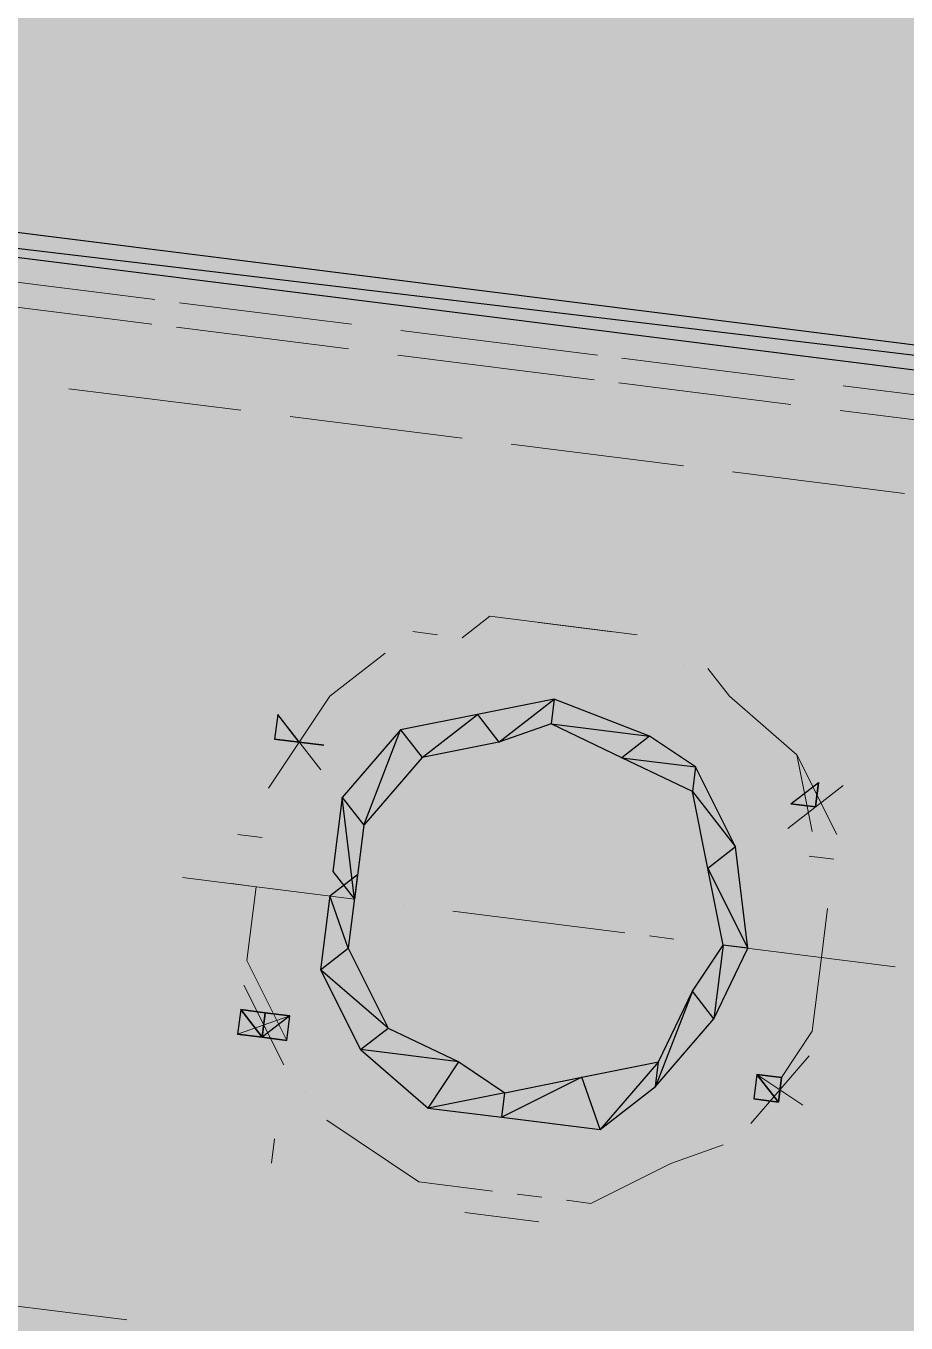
# Model space of a CAD drawing. Header units: metres. Extents: x -4 to 509425, y 7549 to 4732445.
# Drawn here: x 475992.9874 to 475993.2882, y 4719726.2417 to 4719726.6849 of the extents above; entities that cross this region are included whole.
import ezdxf

# ---------------------------------------------------------------- set-up
doc = ezdxf.new("R2010")
doc.units = ezdxf.units.M
doc.header["$LTSCALE"] = 0.01
doc.header["$MEASUREMENT"] = 0
doc.layers.get('0').update_dxf_attribs({"lineweight": 0})
doc.layers.add('_SUBESTACIÓN', color=1, linetype='Continuous')
doc.layers.add('SUBESTACION LA VID', color=253, linetype='Continuous')

# ---------------------------------------------------------------- blocks, each defined once
blk = doc.blocks.new('A$Cfff6051d')
at = {"layer": 'SUBESTACION LA VID', "transparency": 33554687}
h = blk.add_hatch(color=256, dxfattribs=at)
h.dxf.hatch_style = 2
edge = h.paths.add_edge_path()
edge.add_spline(control_points=[(475993.80524, 4719726.09338), (475993.80524, 4719726.09338), (475993.8063, 4719726.10178), (475993.8063, 4719726.10178), (475993.8063, 4719726.10178), (475992.46119, 4719726.26188), (475992.46119, 4719726.26188), (475992.46119, 4719726.26188), (475993.80524, 4719726.09338), (475993.80524, 4719726.09338)], knot_values=[0, 0, 0, 0, 1, 1, 1, 2, 2, 2, 3, 3, 3, 3], degree=3, periodic=0)
edge = h.paths.add_edge_path()
edge.add_spline(control_points=[(475993.8063, 4719726.10178), (475993.8063, 4719726.10178), (475992.46119, 4719726.26188), (475992.46119, 4719726.26188), (475992.46119, 4719726.26188), (475992.47065, 4719726.26923), (475992.47065, 4719726.26923), (475992.47065, 4719726.26923), (475993.8063, 4719726.10178), (475993.8063, 4719726.10178)], knot_values=[0, 0, 0, 0, 1, 1, 1, 2, 2, 2, 3, 3, 3, 3], degree=3, periodic=0)
edge = h.paths.add_edge_path()
edge.add_spline(control_points=[(475992.46119, 4719726.26188), (475992.46119, 4719726.26188), (475992.47065, 4719726.26923), (475992.47065, 4719726.26923), (475992.47065, 4719726.26923), (475992.51279, 4719726.6735), (475992.51279, 4719726.6735), (475992.51279, 4719726.6735), (475992.46119, 4719726.26188), (475992.46119, 4719726.26188)], knot_values=[0, 0, 0, 0, 1, 1, 1, 2, 2, 2, 3, 3, 3, 3], degree=3, periodic=0)
edge = h.paths.add_edge_path()
edge.add_spline(control_points=[(475992.47065, 4719726.26923), (475992.47065, 4719726.26923), (475992.51279, 4719726.6735), (475992.51279, 4719726.6735), (475992.51279, 4719726.6735), (475992.52014, 4719726.66405), (475992.52014, 4719726.66405), (475992.52014, 4719726.66405), (475992.47065, 4719726.26923), (475992.47065, 4719726.26923)], knot_values=[0, 0, 0, 0, 1, 1, 1, 2, 2, 2, 3, 3, 3, 3], degree=3, periodic=0)
edge = h.paths.add_edge_path()
edge.add_spline(control_points=[(475992.51279, 4719726.6735), (475992.51279, 4719726.6735), (475992.52014, 4719726.66405), (475992.52014, 4719726.66405), (475992.52014, 4719726.66405), (475993.86525, 4719726.50394), (475993.86525, 4719726.50394), (475993.86525, 4719726.50394), (475992.51279, 4719726.6735), (475992.51279, 4719726.6735)], knot_values=[0, 0, 0, 0, 1, 1, 1, 2, 2, 2, 3, 3, 3, 3], degree=3, periodic=0)
edge = h.paths.add_edge_path()
edge.add_spline(control_points=[(475992.52014, 4719726.66405), (475992.52014, 4719726.66405), (475993.86525, 4719726.50394), (475993.86525, 4719726.50394), (475993.86525, 4719726.50394), (475993.85579, 4719726.4966), (475993.85579, 4719726.4966), (475993.85579, 4719726.4966), (475992.52014, 4719726.66405), (475992.52014, 4719726.66405)], knot_values=[0, 0, 0, 0, 1, 1, 1, 2, 2, 2, 3, 3, 3, 3], degree=3, periodic=0)
edge = h.paths.add_edge_path()
edge.add_spline(control_points=[(475993.86525, 4719726.50394), (475993.86525, 4719726.50394), (475993.85579, 4719726.4966), (475993.85579, 4719726.4966), (475993.85579, 4719726.4966), (475993.81364, 4719726.09233), (475993.81364, 4719726.09233), (475993.81364, 4719726.09233), (475993.86525, 4719726.50394), (475993.86525, 4719726.50394)], knot_values=[0, 0, 0, 0, 1, 1, 1, 2, 2, 2, 3, 3, 3, 3], degree=3, periodic=0)
edge = h.paths.add_edge_path()
edge.add_spline(control_points=[(475993.85579, 4719726.4966), (475993.85579, 4719726.4966), (475993.81364, 4719726.09233), (475993.81364, 4719726.09233), (475993.81364, 4719726.09233), (475993.80524, 4719726.09338), (475993.80524, 4719726.09338), (475993.80524, 4719726.09338), (475993.85579, 4719726.4966), (475993.85579, 4719726.4966)], knot_values=[0, 0, 0, 0, 1, 1, 1, 2, 2, 2, 3, 3, 3, 3], degree=3, periodic=0)
at = {"layer": 'SUBESTACION LA VID', "lineweight": 0}
for p, q in [((475992.96431, 4719726.59983), (475993.03151, 4719726.5914)), ((475992.96325, 4719726.59143), (475993.03045, 4719726.583)), ((475993.03991, 4719726.59035), (475993.09871, 4719726.58298)), ((475993.03885, 4719726.58195), (475993.09766, 4719726.57458)), ((475993.11551, 4719726.58087), (475993.18272, 4719726.57245)), ((475993.11446, 4719726.57247), (475993.18166, 4719726.56405)), ((475993.19112, 4719726.57139), (475993.24992, 4719726.56402)), ((475993.0021, 4719726.56096), (475993.0609, 4719726.55359)), ((475993.0021, 4719726.56096), (475993.0609, 4719726.55359)), ((475993.19006, 4719726.56299), (475993.24886, 4719726.55562)), ((475993.26672, 4719726.56192), (475993.32552, 4719726.55454)), ((475993.0777, 4719726.55148), (475993.1365, 4719726.54411)), ((475993.0777, 4719726.55148), (475993.1365, 4719726.54411)), ((475993.26567, 4719726.55352), (475993.32447, 4719726.54614)), ((475993.1533, 4719726.542), (475993.2121, 4719726.53463)), ((475993.1533, 4719726.542), (475993.2121, 4719726.53463)), ((475993.2289, 4719726.53253), (475993.28771, 4719726.52515)), ((475993.2289, 4719726.53253), (475993.28771, 4719726.52515)), ((475993.16273, 4719726.4811), (475993.18793, 4719726.47794)), ((475993.12807, 4719726.47691), (475993.11967, 4719726.47796)), ((475993.21208, 4719726.46638), (475993.21208, 4719726.46638)), ((475993.07346, 4719726.44963), (475993.08816, 4719726.43072)), ((475993.25092, 4719726.43591), (475993.26456, 4719726.4086)), ((475993.26667, 4719726.4254), (475993.24776, 4719726.41071)), ((475993.0682, 4719726.40762), (475993.0598, 4719726.40868)), ((475993.26351, 4719726.4002), (475993.25511, 4719726.40126)), ((475993.04089, 4719726.39398), (475993.09969, 4719726.38661)), ((475993.06609, 4719726.39082), (475993.05769, 4719726.39188)), ((475993.11649, 4719726.3845), (475993.11649, 4719726.3845)), ((475993.13329, 4719726.3824), (475993.19209, 4719726.37503)), ((475993.20889, 4719726.37292), (475993.20049, 4719726.37397)), ((475993.22569, 4719726.37081), (475993.2845, 4719726.36344)), ((475993.07552, 4719726.32991), (475993.06188, 4719726.35722)), ((475993.05977, 4719726.34042), (475993.07762, 4719726.34671)), ((475993.25509, 4719726.333), (475993.23513, 4719726.3099)), ((475993.25298, 4719726.3162), (475993.23723, 4719726.3267)), ((475993.08286, 4719726.32046), (475993.08286, 4719726.32046)), ((475993.23618, 4719726.3183), (475993.23618, 4719726.3183)), ((475993.16371, 4719726.28473), (475993.15531, 4719726.28578)), ((475993.16266, 4719726.27633), (475993.13746, 4719726.27949)), ((475993.02193, 4719726.24278), (475992.96313, 4719726.25015)), ((475993.02193, 4719726.24278), (475992.96313, 4719726.25015))]:
    blk.add_line(p, q, dxfattribs=at)
at = {"layer": 'SUBESTACION LA VID', "lineweight": 15}
blk.add_line((475993.07236, 4719726.30471), (475993.07131, 4719726.29631), dxfattribs=at)
at = {"layer": 'SUBESTACION LA VID', "lineweight": 0}
for points in [[(475993.19633, 4719726.47688), (475993.17113, 4719726.48004), (475993.14593, 4719726.4832), (475993.13648, 4719726.47586)], [(475993.11022, 4719726.47062), (475993.09131, 4719726.45592), (475993.0703, 4719726.42443)], [(475993.25616, 4719726.40966), (475993.25092, 4719726.43591), (475993.22783, 4719726.45587), (475993.22048, 4719726.46532)], [(475993.08081, 4719726.44017), (475993.08081, 4719726.44017)], [(475993.25827, 4719726.42646), (475993.25827, 4719726.42646)], [(475993.06609, 4719726.39082), (475993.06293, 4719726.36562), (475993.07657, 4719726.33831)], [(475993.24563, 4719726.32565), (475993.25614, 4719726.3414), (475993.2593, 4719726.3666), (475993.2614, 4719726.3834)], [(475993.24563, 4719726.32565), (475993.24563, 4719726.32565)], [(475993.09021, 4719726.31101), (475993.12171, 4719726.28999), (475993.14691, 4719726.28683)], [(475993.17211, 4719726.28368), (475993.18051, 4719726.28262), (475993.20782, 4719726.29626), (475993.22567, 4719726.30256)]]:
    blk.add_lwpolyline(points, dxfattribs=at)
at = {"layer": 'SUBESTACION LA VID'}
for points in [[(475993.08081, 4719726.44017), (475993.08081, 4719726.44017)], [(475993.25827, 4719726.42646), (475993.25827, 4719726.42646)], [(475993.24563, 4719726.32565), (475993.24563, 4719726.32565)]]:
    blk.add_lwpolyline(points, dxfattribs=at)
for points, knots in [([(475992.51279, 4719726.6735), (475992.51279, 4719726.6735), (475992.52014, 4719726.66405), (475992.52014, 4719726.66405), (475992.52014, 4719726.66405), (475993.86525, 4719726.50394), (475993.86525, 4719726.50394), (475993.86525, 4719726.50394), (475992.51279, 4719726.6735), (475992.51279, 4719726.6735)], [0, 0, 0, 0, 1, 1, 1, 2, 2, 2, 3, 3, 3, 3]), ([(475992.52014, 4719726.66405), (475992.52014, 4719726.66405), (475993.86525, 4719726.50394), (475993.86525, 4719726.50394), (475993.86525, 4719726.50394), (475993.85579, 4719726.4966), (475993.85579, 4719726.4966), (475993.85579, 4719726.4966), (475992.52014, 4719726.66405), (475992.52014, 4719726.66405)], [0, 0, 0, 0, 1, 1, 1, 2, 2, 2, 3, 3, 3, 3]), ([(475993.16797, 4719726.45484), (475993.16797, 4719726.45484), (475993.14907, 4719726.44015), (475993.14907, 4719726.44015), (475993.14907, 4719726.44015), (475993.14172, 4719726.4496), (475993.14172, 4719726.4496), (475993.14172, 4719726.4496), (475993.16797, 4719726.45484), (475993.16797, 4719726.45484)], [0, 0, 0, 0, 1, 1, 1, 2, 2, 2, 3, 3, 3, 3]), ([(475993.16692, 4719726.44644), (475993.16692, 4719726.44644), (475993.16797, 4719726.45484), (475993.16797, 4719726.45484), (475993.16797, 4719726.45484), (475993.14907, 4719726.44015), (475993.14907, 4719726.44015), (475993.14907, 4719726.44015), (475993.16692, 4719726.44644), (475993.16692, 4719726.44644)], [0, 0, 0, 0, 1, 1, 1, 2, 2, 2, 3, 3, 3, 3]), ([(475993.20052, 4719726.44223), (475993.20052, 4719726.44223), (475993.16692, 4719726.44644), (475993.16692, 4719726.44644), (475993.16692, 4719726.44644), (475993.16797, 4719726.45484), (475993.16797, 4719726.45484), (475993.16797, 4719726.45484), (475993.20052, 4719726.44223), (475993.20052, 4719726.44223)], [0, 0, 0, 0, 1, 1, 1, 2, 2, 2, 3, 3, 3, 3]), ([(475993.07346, 4719726.44963), (475993.07346, 4719726.44963), (475993.08081, 4719726.44017), (475993.08081, 4719726.44017), (475993.08081, 4719726.44017), (475993.07241, 4719726.44123), (475993.07241, 4719726.44123), (475993.07241, 4719726.44123), (475993.07346, 4719726.44963), (475993.07346, 4719726.44963)], [0, 0, 0, 0, 1, 1, 1, 2, 2, 2, 3, 3, 3, 3]), ([(475993.14172, 4719726.4496), (475993.14172, 4719726.4496), (475993.12281, 4719726.43491), (475993.12281, 4719726.43491), (475993.12281, 4719726.43491), (475993.11546, 4719726.44436), (475993.11546, 4719726.44436), (475993.11546, 4719726.44436), (475993.14172, 4719726.4496), (475993.14172, 4719726.4496)], [0, 0, 0, 0, 1, 1, 1, 2, 2, 2, 3, 3, 3, 3]), ([(475993.14907, 4719726.44015), (475993.14907, 4719726.44015), (475993.14172, 4719726.4496), (475993.14172, 4719726.4496), (475993.14172, 4719726.4496), (475993.12281, 4719726.43491), (475993.12281, 4719726.43491), (475993.12281, 4719726.43491), (475993.14907, 4719726.44015), (475993.14907, 4719726.44015)], [0, 0, 0, 0, 1, 1, 1, 2, 2, 2, 3, 3, 3, 3]), ([(475993.11546, 4719726.44436), (475993.11546, 4719726.44436), (475993.10285, 4719726.41181), (475993.10285, 4719726.41181), (475993.10285, 4719726.41181), (475993.0955, 4719726.42127), (475993.0955, 4719726.42127), (475993.0955, 4719726.42127), (475993.11546, 4719726.44436), (475993.11546, 4719726.44436)], [0, 0, 0, 0, 1, 1, 1, 2, 2, 2, 3, 3, 3, 3]), ([(475993.12281, 4719726.43491), (475993.12281, 4719726.43491), (475993.11546, 4719726.44436), (475993.11546, 4719726.44436), (475993.11546, 4719726.44436), (475993.10285, 4719726.41181), (475993.10285, 4719726.41181), (475993.10285, 4719726.41181), (475993.12281, 4719726.43491), (475993.12281, 4719726.43491)], [0, 0, 0, 0, 1, 1, 1, 2, 2, 2, 3, 3, 3, 3]), ([(475993.19107, 4719726.43488), (475993.19107, 4719726.43488), (475993.20052, 4719726.44223), (475993.20052, 4719726.44223), (475993.20052, 4719726.44223), (475993.16692, 4719726.44644), (475993.16692, 4719726.44644), (475993.16692, 4719726.44644), (475993.19107, 4719726.43488), (475993.19107, 4719726.43488)], [0, 0, 0, 0, 1, 1, 1, 2, 2, 2, 3, 3, 3, 3]), ([(475993.08081, 4719726.44017), (475993.08081, 4719726.44017), (475993.07241, 4719726.44123), (475993.07241, 4719726.44123), (475993.07241, 4719726.44123), (475993.08081, 4719726.44017), (475993.08081, 4719726.44017)], [0, 0, 0, 0, 1, 1, 1, 2, 2, 2, 2]), ([(475993.07241, 4719726.44123), (475993.07241, 4719726.44123), (475993.08081, 4719726.44017), (475993.08081, 4719726.44017), (475993.08081, 4719726.44017), (475993.07241, 4719726.44123), (475993.07241, 4719726.44123)], [0, 0, 0, 0, 1, 1, 1, 2, 2, 2, 2]), ([(475993.08081, 4719726.44017), (475993.08081, 4719726.44017), (475993.07241, 4719726.44123), (475993.07241, 4719726.44123), (475993.07241, 4719726.44123), (475993.08081, 4719726.44017), (475993.08081, 4719726.44017)], [0, 0, 0, 0, 1, 1, 1, 2, 2, 2, 2]), ([(475993.08081, 4719726.44017), (475993.08081, 4719726.44017), (475993.08921, 4719726.43912), (475993.08921, 4719726.43912), (475993.08921, 4719726.43912), (475993.08081, 4719726.44017), (475993.08081, 4719726.44017)], [0, 0, 0, 0, 1, 1, 1, 2, 2, 2, 2]), ([(475993.08921, 4719726.43912), (475993.08921, 4719726.43912), (475993.08921, 4719726.43912), (475993.08921, 4719726.43912), (475993.08921, 4719726.43912), (475993.08081, 4719726.44017), (475993.08081, 4719726.44017), (475993.08081, 4719726.44017), (475993.08921, 4719726.43912), (475993.08921, 4719726.43912)], [0, 0, 0, 0, 1, 1, 1, 2, 2, 2, 3, 3, 3, 3]), ([(475993.21627, 4719726.43172), (475993.21627, 4719726.43172), (475993.19107, 4719726.43488), (475993.19107, 4719726.43488), (475993.19107, 4719726.43488), (475993.20052, 4719726.44223), (475993.20052, 4719726.44223), (475993.20052, 4719726.44223), (475993.21627, 4719726.43172), (475993.21627, 4719726.43172)], [0, 0, 0, 0, 1, 1, 1, 2, 2, 2, 3, 3, 3, 3]), ([(475993.21521, 4719726.42332), (475993.21521, 4719726.42332), (475993.21627, 4719726.43172), (475993.21627, 4719726.43172), (475993.21627, 4719726.43172), (475993.19107, 4719726.43488), (475993.19107, 4719726.43488), (475993.19107, 4719726.43488), (475993.21521, 4719726.42332), (475993.21521, 4719726.42332)], [0, 0, 0, 0, 1, 1, 1, 2, 2, 2, 3, 3, 3, 3]), ([(475993.22991, 4719726.40442), (475993.22991, 4719726.40442), (475993.21521, 4719726.42332), (475993.21521, 4719726.42332), (475993.21521, 4719726.42332), (475993.21627, 4719726.43172), (475993.21627, 4719726.43172), (475993.21627, 4719726.43172), (475993.22991, 4719726.40442), (475993.22991, 4719726.40442)], [0, 0, 0, 0, 1, 1, 1, 2, 2, 2, 3, 3, 3, 3]), ([(475993.25722, 4719726.41806), (475993.25722, 4719726.41806), (475993.25827, 4719726.42646), (475993.25827, 4719726.42646), (475993.25827, 4719726.42646), (475993.24882, 4719726.41911), (475993.24882, 4719726.41911), (475993.24882, 4719726.41911), (475993.25722, 4719726.41806), (475993.25722, 4719726.41806)], [0, 0, 0, 0, 1, 1, 1, 2, 2, 2, 3, 3, 3, 3]), ([(475993.25827, 4719726.42646), (475993.25827, 4719726.42646), (475993.25722, 4719726.41806), (475993.25722, 4719726.41806), (475993.25722, 4719726.41806), (475993.25827, 4719726.42646), (475993.25827, 4719726.42646)], [0, 0, 0, 0, 1, 1, 1, 2, 2, 2, 2]), ([(475993.25722, 4719726.41806), (475993.25722, 4719726.41806), (475993.25722, 4719726.41806), (475993.25722, 4719726.41806), (475993.25722, 4719726.41806), (475993.25827, 4719726.42646), (475993.25827, 4719726.42646), (475993.25827, 4719726.42646), (475993.25722, 4719726.41806), (475993.25722, 4719726.41806)], [0, 0, 0, 0, 1, 1, 1, 2, 2, 2, 3, 3, 3, 3]), ([(475993.25827, 4719726.42646), (475993.25827, 4719726.42646), (475993.25722, 4719726.41806), (475993.25722, 4719726.41806), (475993.25722, 4719726.41806), (475993.25827, 4719726.42646), (475993.25827, 4719726.42646)], [0, 0, 0, 0, 1, 1, 1, 2, 2, 2, 2]), ([(475993.0955, 4719726.42127), (475993.0955, 4719726.42127), (475993.09969, 4719726.38661), (475993.09969, 4719726.38661), (475993.09969, 4719726.38661), (475993.09234, 4719726.39606), (475993.09234, 4719726.39606), (475993.09234, 4719726.39606), (475993.0955, 4719726.42127), (475993.0955, 4719726.42127)], [0, 0, 0, 0, 1, 1, 1, 2, 2, 2, 3, 3, 3, 3]), ([(475993.10285, 4719726.41181), (475993.10285, 4719726.41181), (475993.0955, 4719726.42127), (475993.0955, 4719726.42127), (475993.0955, 4719726.42127), (475993.09969, 4719726.38661), (475993.09969, 4719726.38661), (475993.09969, 4719726.38661), (475993.10285, 4719726.41181), (475993.10285, 4719726.41181)], [0, 0, 0, 0, 1, 1, 1, 2, 2, 2, 3, 3, 3, 3]), ([(475993.22045, 4719726.39707), (475993.22045, 4719726.39707), (475993.22991, 4719726.40442), (475993.22991, 4719726.40442), (475993.22991, 4719726.40442), (475993.21521, 4719726.42332), (475993.21521, 4719726.42332), (475993.21521, 4719726.42332), (475993.22045, 4719726.39707), (475993.22045, 4719726.39707)], [0, 0, 0, 0, 1, 1, 1, 2, 2, 2, 3, 3, 3, 3]), ([(475993.24882, 4719726.41911), (475993.24882, 4719726.41911), (475993.25722, 4719726.41806), (475993.25722, 4719726.41806), (475993.25722, 4719726.41806), (475993.24882, 4719726.41911), (475993.24882, 4719726.41911)], [0, 0, 0, 0, 1, 1, 1, 2, 2, 2, 2]), ([(475993.25722, 4719726.41806), (475993.25722, 4719726.41806), (475993.25722, 4719726.41806), (475993.25722, 4719726.41806), (475993.25722, 4719726.41806), (475993.24882, 4719726.41911), (475993.24882, 4719726.41911), (475993.24882, 4719726.41911), (475993.25722, 4719726.41806), (475993.25722, 4719726.41806)], [0, 0, 0, 0, 1, 1, 1, 2, 2, 2, 3, 3, 3, 3]), ([(475993.25722, 4719726.41806), (475993.25722, 4719726.41806), (475993.24882, 4719726.41911), (475993.24882, 4719726.41911), (475993.24882, 4719726.41911), (475993.25722, 4719726.41806), (475993.25722, 4719726.41806)], [0, 0, 0, 0, 1, 1, 1, 2, 2, 2, 2]), ([(475993.2341, 4719726.36976), (475993.2341, 4719726.36976), (475993.22045, 4719726.39707), (475993.22045, 4719726.39707), (475993.22045, 4719726.39707), (475993.22991, 4719726.40442), (475993.22991, 4719726.40442), (475993.22991, 4719726.40442), (475993.2341, 4719726.36976), (475993.2341, 4719726.36976)], [0, 0, 0, 0, 1, 1, 1, 2, 2, 2, 3, 3, 3, 3]), ([(475993.10074, 4719726.39501), (475993.10074, 4719726.39501), (475993.09129, 4719726.38766), (475993.09129, 4719726.38766), (475993.09129, 4719726.38766), (475993.09758, 4719726.36981), (475993.09758, 4719726.36981), (475993.09758, 4719726.36981), (475993.10074, 4719726.39501), (475993.10074, 4719726.39501)], [0, 0, 0, 0, 1, 1, 1, 2, 2, 2, 3, 3, 3, 3]), ([(475993.22569, 4719726.37081), (475993.22569, 4719726.37081), (475993.2341, 4719726.36976), (475993.2341, 4719726.36976), (475993.2341, 4719726.36976), (475993.22045, 4719726.39707), (475993.22045, 4719726.39707), (475993.22045, 4719726.39707), (475993.22569, 4719726.37081), (475993.22569, 4719726.37081)], [0, 0, 0, 0, 1, 1, 1, 2, 2, 2, 3, 3, 3, 3]), ([(475993.09129, 4719726.38766), (475993.09129, 4719726.38766), (475993.09758, 4719726.36981), (475993.09758, 4719726.36981), (475993.09758, 4719726.36981), (475993.08813, 4719726.36246), (475993.08813, 4719726.36246), (475993.08813, 4719726.36246), (475993.09129, 4719726.38766), (475993.09129, 4719726.38766)], [0, 0, 0, 0, 1, 1, 1, 2, 2, 2, 3, 3, 3, 3]), ([(475993.09758, 4719726.36981), (475993.09758, 4719726.36981), (475993.08813, 4719726.36246), (475993.08813, 4719726.36246), (475993.08813, 4719726.36246), (475993.11122, 4719726.3425), (475993.11122, 4719726.3425), (475993.11122, 4719726.3425), (475993.09758, 4719726.36981), (475993.09758, 4719726.36981)], [0, 0, 0, 0, 1, 1, 1, 2, 2, 2, 3, 3, 3, 3]), ([(475993.21519, 4719726.35507), (475993.21519, 4719726.35507), (475993.22253, 4719726.34561), (475993.22253, 4719726.34561), (475993.22253, 4719726.34561), (475993.22569, 4719726.37081), (475993.22569, 4719726.37081), (475993.22569, 4719726.37081), (475993.21519, 4719726.35507), (475993.21519, 4719726.35507)], [0, 0, 0, 0, 1, 1, 1, 2, 2, 2, 3, 3, 3, 3]), ([(475993.22253, 4719726.34561), (475993.22253, 4719726.34561), (475993.22569, 4719726.37081), (475993.22569, 4719726.37081), (475993.22569, 4719726.37081), (475993.2341, 4719726.36976), (475993.2341, 4719726.36976), (475993.2341, 4719726.36976), (475993.22253, 4719726.34561), (475993.22253, 4719726.34561)], [0, 0, 0, 0, 1, 1, 1, 2, 2, 2, 3, 3, 3, 3]), ([(475993.08813, 4719726.36246), (475993.08813, 4719726.36246), (475993.11122, 4719726.3425), (475993.11122, 4719726.3425), (475993.11122, 4719726.3425), (475993.10177, 4719726.33516), (475993.10177, 4719726.33516), (475993.10177, 4719726.33516), (475993.08813, 4719726.36246), (475993.08813, 4719726.36246)], [0, 0, 0, 0, 1, 1, 1, 2, 2, 2, 3, 3, 3, 3]), ([(475993.20363, 4719726.33092), (475993.20363, 4719726.33092), (475993.20258, 4719726.32252), (475993.20258, 4719726.32252), (475993.20258, 4719726.32252), (475993.21519, 4719726.35507), (475993.21519, 4719726.35507), (475993.21519, 4719726.35507), (475993.20363, 4719726.33092), (475993.20363, 4719726.33092)], [0, 0, 0, 0, 1, 1, 1, 2, 2, 2, 3, 3, 3, 3]), ([(475993.20258, 4719726.32252), (475993.20258, 4719726.32252), (475993.21519, 4719726.35507), (475993.21519, 4719726.35507), (475993.21519, 4719726.35507), (475993.22253, 4719726.34561), (475993.22253, 4719726.34561), (475993.22253, 4719726.34561), (475993.20258, 4719726.32252), (475993.20258, 4719726.32252)], [0, 0, 0, 0, 1, 1, 1, 2, 2, 2, 3, 3, 3, 3]), ([(475993.06082, 4719726.34882), (475993.06082, 4719726.34882), (475993.06817, 4719726.33937), (475993.06817, 4719726.33937), (475993.06817, 4719726.33937), (475993.05977, 4719726.34042), (475993.05977, 4719726.34042), (475993.05977, 4719726.34042), (475993.06082, 4719726.34882), (475993.06082, 4719726.34882)], [0, 0, 0, 0, 1, 1, 1, 2, 2, 2, 3, 3, 3, 3]), ([(475993.06082, 4719726.34882), (475993.06082, 4719726.34882), (475993.06082, 4719726.34882), (475993.06082, 4719726.34882), (475993.06082, 4719726.34882), (475993.06922, 4719726.34777), (475993.06922, 4719726.34777), (475993.06922, 4719726.34777), (475993.06082, 4719726.34882), (475993.06082, 4719726.34882)], [0, 0, 0, 0, 1, 1, 1, 2, 2, 2, 3, 3, 3, 3]), ([(475993.06082, 4719726.34882), (475993.06082, 4719726.34882), (475993.06922, 4719726.34777), (475993.06922, 4719726.34777), (475993.06922, 4719726.34777), (475993.06817, 4719726.33937), (475993.06817, 4719726.33937), (475993.06817, 4719726.33937), (475993.06082, 4719726.34882), (475993.06082, 4719726.34882)], [0, 0, 0, 0, 1, 1, 1, 2, 2, 2, 3, 3, 3, 3]), ([(475993.07762, 4719726.34671), (475993.07762, 4719726.34671), (475993.06922, 4719726.34777), (475993.06922, 4719726.34777), (475993.06922, 4719726.34777), (475993.06817, 4719726.33937), (475993.06817, 4719726.33937), (475993.06817, 4719726.33937), (475993.07762, 4719726.34671), (475993.07762, 4719726.34671)], [0, 0, 0, 0, 1, 1, 1, 2, 2, 2, 3, 3, 3, 3]), ([(475993.06922, 4719726.34777), (475993.06922, 4719726.34777), (475993.06817, 4719726.33937), (475993.06817, 4719726.33937), (475993.06817, 4719726.33937), (475993.06922, 4719726.34777), (475993.06922, 4719726.34777)], [0, 0, 0, 0, 1, 1, 1, 2, 2, 2, 2]), ([(475993.07657, 4719726.33831), (475993.07657, 4719726.33831), (475993.06817, 4719726.33937), (475993.06817, 4719726.33937), (475993.06817, 4719726.33937), (475993.07762, 4719726.34671), (475993.07762, 4719726.34671), (475993.07762, 4719726.34671), (475993.07657, 4719726.33831), (475993.07657, 4719726.33831)], [0, 0, 0, 0, 1, 1, 1, 2, 2, 2, 3, 3, 3, 3]), ([(475993.07762, 4719726.34671), (475993.07762, 4719726.34671), (475993.07762, 4719726.34671), (475993.07762, 4719726.34671), (475993.07762, 4719726.34671), (475993.06922, 4719726.34777), (475993.06922, 4719726.34777), (475993.06922, 4719726.34777), (475993.07762, 4719726.34671), (475993.07762, 4719726.34671)], [0, 0, 0, 0, 1, 1, 1, 2, 2, 2, 3, 3, 3, 3]), ([(475993.11122, 4719726.3425), (475993.11122, 4719726.3425), (475993.10177, 4719726.33516), (475993.10177, 4719726.33516), (475993.10177, 4719726.33516), (475993.13538, 4719726.33094), (475993.13538, 4719726.33094), (475993.13538, 4719726.33094), (475993.11122, 4719726.3425), (475993.11122, 4719726.3425)], [0, 0, 0, 0, 1, 1, 1, 2, 2, 2, 3, 3, 3, 3]), ([(475993.05977, 4719726.34042), (475993.05977, 4719726.34042), (475993.05977, 4719726.34042), (475993.05977, 4719726.34042), (475993.05977, 4719726.34042), (475993.06817, 4719726.33937), (475993.06817, 4719726.33937), (475993.06817, 4719726.33937), (475993.05977, 4719726.34042), (475993.05977, 4719726.34042)], [0, 0, 0, 0, 1, 1, 1, 2, 2, 2, 3, 3, 3, 3]), ([(475993.05977, 4719726.34042), (475993.05977, 4719726.34042), (475993.06817, 4719726.33937), (475993.06817, 4719726.33937), (475993.06817, 4719726.33937), (475993.05977, 4719726.34042), (475993.05977, 4719726.34042)], [0, 0, 0, 0, 1, 1, 1, 2, 2, 2, 2]), ([(475993.06817, 4719726.33937), (475993.06817, 4719726.33937), (475993.05977, 4719726.34042), (475993.05977, 4719726.34042), (475993.05977, 4719726.34042), (475993.06817, 4719726.33937), (475993.06817, 4719726.33937)], [0, 0, 0, 0, 1, 1, 1, 2, 2, 2, 2]), ([(475993.07657, 4719726.33831), (475993.07657, 4719726.33831), (475993.07657, 4719726.33831), (475993.07657, 4719726.33831), (475993.07657, 4719726.33831), (475993.06817, 4719726.33937), (475993.06817, 4719726.33937), (475993.06817, 4719726.33937), (475993.07657, 4719726.33831), (475993.07657, 4719726.33831)], [0, 0, 0, 0, 1, 1, 1, 2, 2, 2, 3, 3, 3, 3]), ([(475993.10177, 4719726.33516), (475993.10177, 4719726.33516), (475993.13538, 4719726.33094), (475993.13538, 4719726.33094), (475993.13538, 4719726.33094), (475993.12487, 4719726.3152), (475993.12487, 4719726.3152), (475993.12487, 4719726.3152), (475993.10177, 4719726.33516), (475993.10177, 4719726.33516)], [0, 0, 0, 0, 1, 1, 1, 2, 2, 2, 3, 3, 3, 3]), ([(475993.13538, 4719726.33094), (475993.13538, 4719726.33094), (475993.12487, 4719726.3152), (475993.12487, 4719726.3152), (475993.12487, 4719726.3152), (475993.15112, 4719726.32044), (475993.15112, 4719726.32044), (475993.15112, 4719726.32044), (475993.13538, 4719726.33094), (475993.13538, 4719726.33094)], [0, 0, 0, 0, 1, 1, 1, 2, 2, 2, 3, 3, 3, 3]), ([(475993.17738, 4719726.32568), (475993.17738, 4719726.32568), (475993.18367, 4719726.30782), (475993.18367, 4719726.30782), (475993.18367, 4719726.30782), (475993.20363, 4719726.33092), (475993.20363, 4719726.33092), (475993.20363, 4719726.33092), (475993.17738, 4719726.32568), (475993.17738, 4719726.32568)], [0, 0, 0, 0, 1, 1, 1, 2, 2, 2, 3, 3, 3, 3]), ([(475993.18367, 4719726.30782), (475993.18367, 4719726.30782), (475993.20363, 4719726.33092), (475993.20363, 4719726.33092), (475993.20363, 4719726.33092), (475993.20258, 4719726.32252), (475993.20258, 4719726.32252), (475993.20258, 4719726.32252), (475993.18367, 4719726.30782), (475993.18367, 4719726.30782)], [0, 0, 0, 0, 1, 1, 1, 2, 2, 2, 3, 3, 3, 3]), ([(475993.15112, 4719726.32044), (475993.15112, 4719726.32044), (475993.15007, 4719726.31204), (475993.15007, 4719726.31204), (475993.15007, 4719726.31204), (475993.17738, 4719726.32568), (475993.17738, 4719726.32568), (475993.17738, 4719726.32568), (475993.15112, 4719726.32044), (475993.15112, 4719726.32044)], [0, 0, 0, 0, 1, 1, 1, 2, 2, 2, 3, 3, 3, 3]), ([(475993.15007, 4719726.31204), (475993.15007, 4719726.31204), (475993.17738, 4719726.32568), (475993.17738, 4719726.32568), (475993.17738, 4719726.32568), (475993.18367, 4719726.30782), (475993.18367, 4719726.30782), (475993.18367, 4719726.30782), (475993.15007, 4719726.31204), (475993.15007, 4719726.31204)], [0, 0, 0, 0, 1, 1, 1, 2, 2, 2, 3, 3, 3, 3]), ([(475993.23723, 4719726.3267), (475993.23723, 4719726.3267), (475993.24458, 4719726.31725), (475993.24458, 4719726.31725), (475993.24458, 4719726.31725), (475993.23618, 4719726.3183), (475993.23618, 4719726.3183), (475993.23618, 4719726.3183), (475993.23723, 4719726.3267), (475993.23723, 4719726.3267)], [0, 0, 0, 0, 1, 1, 1, 2, 2, 2, 3, 3, 3, 3]), ([(475993.23723, 4719726.3267), (475993.23723, 4719726.3267), (475993.23723, 4719726.3267), (475993.23723, 4719726.3267), (475993.23723, 4719726.3267), (475993.24563, 4719726.32565), (475993.24563, 4719726.32565), (475993.24563, 4719726.32565), (475993.23723, 4719726.3267), (475993.23723, 4719726.3267)], [0, 0, 0, 0, 1, 1, 1, 2, 2, 2, 3, 3, 3, 3]), ([(475993.23723, 4719726.3267), (475993.23723, 4719726.3267), (475993.24563, 4719726.32565), (475993.24563, 4719726.32565), (475993.24563, 4719726.32565), (475993.24458, 4719726.31725), (475993.24458, 4719726.31725), (475993.24458, 4719726.31725), (475993.23723, 4719726.3267), (475993.23723, 4719726.3267)], [0, 0, 0, 0, 1, 1, 1, 2, 2, 2, 3, 3, 3, 3]), ([(475993.24563, 4719726.32565), (475993.24563, 4719726.32565), (475993.24458, 4719726.31725), (475993.24458, 4719726.31725), (475993.24458, 4719726.31725), (475993.24563, 4719726.32565), (475993.24563, 4719726.32565)], [0, 0, 0, 0, 1, 1, 1, 2, 2, 2, 2]), ([(475993.24563, 4719726.32565), (475993.24563, 4719726.32565), (475993.24458, 4719726.31725), (475993.24458, 4719726.31725), (475993.24458, 4719726.31725), (475993.24563, 4719726.32565), (475993.24563, 4719726.32565)], [0, 0, 0, 0, 1, 1, 1, 2, 2, 2, 2]), ([(475993.24458, 4719726.31725), (475993.24458, 4719726.31725), (475993.24458, 4719726.31725), (475993.24458, 4719726.31725), (475993.24458, 4719726.31725), (475993.24563, 4719726.32565), (475993.24563, 4719726.32565), (475993.24563, 4719726.32565), (475993.24458, 4719726.31725), (475993.24458, 4719726.31725)], [0, 0, 0, 0, 1, 1, 1, 2, 2, 2, 3, 3, 3, 3]), ([(475993.12487, 4719726.3152), (475993.12487, 4719726.3152), (475993.15112, 4719726.32044), (475993.15112, 4719726.32044), (475993.15112, 4719726.32044), (475993.15007, 4719726.31204), (475993.15007, 4719726.31204), (475993.15007, 4719726.31204), (475993.12487, 4719726.3152), (475993.12487, 4719726.3152)], [0, 0, 0, 0, 1, 1, 1, 2, 2, 2, 3, 3, 3, 3]), ([(475993.24458, 4719726.31725), (475993.24458, 4719726.31725), (475993.23618, 4719726.3183), (475993.23618, 4719726.3183), (475993.23618, 4719726.3183), (475993.24458, 4719726.31725), (475993.24458, 4719726.31725)], [0, 0, 0, 0, 1, 1, 1, 2, 2, 2, 2]), ([(475993.8063, 4719726.10178), (475993.8063, 4719726.10178), (475992.46119, 4719726.26188), (475992.46119, 4719726.26188), (475992.46119, 4719726.26188), (475992.47065, 4719726.26923), (475992.47065, 4719726.26923), (475992.47065, 4719726.26923), (475993.8063, 4719726.10178), (475993.8063, 4719726.10178)], [0, 0, 0, 0, 1, 1, 1, 2, 2, 2, 3, 3, 3, 3]), ([(475993.80524, 4719726.09338), (475993.80524, 4719726.09338), (475993.8063, 4719726.10178), (475993.8063, 4719726.10178), (475993.8063, 4719726.10178), (475992.46119, 4719726.26188), (475992.46119, 4719726.26188), (475992.46119, 4719726.26188), (475993.80524, 4719726.09338), (475993.80524, 4719726.09338)], [0, 0, 0, 0, 1, 1, 1, 2, 2, 2, 3, 3, 3, 3])]:
    blk.add_open_spline(points, degree=3, knots=knots, dxfattribs=at)
at = {"layer": 'SUBESTACION LA VID', "lineweight": 0}
for points, knots in [([(475992.51279, 4719726.6735), (475992.51279, 4719726.6735), (475992.52014, 4719726.66405), (475992.52014, 4719726.66405), (475992.52014, 4719726.66405), (475993.86525, 4719726.50394), (475993.86525, 4719726.50394), (475993.86525, 4719726.50394), (475992.51279, 4719726.6735), (475992.51279, 4719726.6735)], [0, 0, 0, 0, 1, 1, 1, 2, 2, 2, 3, 3, 3, 3]), ([(475992.52014, 4719726.66405), (475992.52014, 4719726.66405), (475993.86525, 4719726.50394), (475993.86525, 4719726.50394), (475993.86525, 4719726.50394), (475993.85579, 4719726.4966), (475993.85579, 4719726.4966), (475993.85579, 4719726.4966), (475992.52014, 4719726.66405), (475992.52014, 4719726.66405)], [0, 0, 0, 0, 1, 1, 1, 2, 2, 2, 3, 3, 3, 3]), ([(475993.16797, 4719726.45484), (475993.16797, 4719726.45484), (475993.14907, 4719726.44015), (475993.14907, 4719726.44015), (475993.14907, 4719726.44015), (475993.14172, 4719726.4496), (475993.14172, 4719726.4496), (475993.14172, 4719726.4496), (475993.16797, 4719726.45484), (475993.16797, 4719726.45484)], [0, 0, 0, 0, 1, 1, 1, 2, 2, 2, 3, 3, 3, 3]), ([(475993.16692, 4719726.44644), (475993.16692, 4719726.44644), (475993.16797, 4719726.45484), (475993.16797, 4719726.45484), (475993.16797, 4719726.45484), (475993.14907, 4719726.44015), (475993.14907, 4719726.44015), (475993.14907, 4719726.44015), (475993.16692, 4719726.44644), (475993.16692, 4719726.44644)], [0, 0, 0, 0, 1, 1, 1, 2, 2, 2, 3, 3, 3, 3]), ([(475993.20052, 4719726.44223), (475993.20052, 4719726.44223), (475993.16692, 4719726.44644), (475993.16692, 4719726.44644), (475993.16692, 4719726.44644), (475993.16797, 4719726.45484), (475993.16797, 4719726.45484), (475993.16797, 4719726.45484), (475993.20052, 4719726.44223), (475993.20052, 4719726.44223)], [0, 0, 0, 0, 1, 1, 1, 2, 2, 2, 3, 3, 3, 3]), ([(475993.07346, 4719726.44963), (475993.07346, 4719726.44963), (475993.08081, 4719726.44017), (475993.08081, 4719726.44017), (475993.08081, 4719726.44017), (475993.07241, 4719726.44123), (475993.07241, 4719726.44123), (475993.07241, 4719726.44123), (475993.07346, 4719726.44963), (475993.07346, 4719726.44963)], [0, 0, 0, 0, 1, 1, 1, 2, 2, 2, 3, 3, 3, 3]), ([(475993.14172, 4719726.4496), (475993.14172, 4719726.4496), (475993.12281, 4719726.43491), (475993.12281, 4719726.43491), (475993.12281, 4719726.43491), (475993.11546, 4719726.44436), (475993.11546, 4719726.44436), (475993.11546, 4719726.44436), (475993.14172, 4719726.4496), (475993.14172, 4719726.4496)], [0, 0, 0, 0, 1, 1, 1, 2, 2, 2, 3, 3, 3, 3]), ([(475993.14907, 4719726.44015), (475993.14907, 4719726.44015), (475993.14172, 4719726.4496), (475993.14172, 4719726.4496), (475993.14172, 4719726.4496), (475993.12281, 4719726.43491), (475993.12281, 4719726.43491), (475993.12281, 4719726.43491), (475993.14907, 4719726.44015), (475993.14907, 4719726.44015)], [0, 0, 0, 0, 1, 1, 1, 2, 2, 2, 3, 3, 3, 3]), ([(475993.11546, 4719726.44436), (475993.11546, 4719726.44436), (475993.10285, 4719726.41181), (475993.10285, 4719726.41181), (475993.10285, 4719726.41181), (475993.0955, 4719726.42127), (475993.0955, 4719726.42127), (475993.0955, 4719726.42127), (475993.11546, 4719726.44436), (475993.11546, 4719726.44436)], [0, 0, 0, 0, 1, 1, 1, 2, 2, 2, 3, 3, 3, 3]), ([(475993.12281, 4719726.43491), (475993.12281, 4719726.43491), (475993.11546, 4719726.44436), (475993.11546, 4719726.44436), (475993.11546, 4719726.44436), (475993.10285, 4719726.41181), (475993.10285, 4719726.41181), (475993.10285, 4719726.41181), (475993.12281, 4719726.43491), (475993.12281, 4719726.43491)], [0, 0, 0, 0, 1, 1, 1, 2, 2, 2, 3, 3, 3, 3]), ([(475993.19107, 4719726.43488), (475993.19107, 4719726.43488), (475993.20052, 4719726.44223), (475993.20052, 4719726.44223), (475993.20052, 4719726.44223), (475993.16692, 4719726.44644), (475993.16692, 4719726.44644), (475993.16692, 4719726.44644), (475993.19107, 4719726.43488), (475993.19107, 4719726.43488)], [0, 0, 0, 0, 1, 1, 1, 2, 2, 2, 3, 3, 3, 3]), ([(475993.08081, 4719726.44017), (475993.08081, 4719726.44017), (475993.07241, 4719726.44123), (475993.07241, 4719726.44123), (475993.07241, 4719726.44123), (475993.08081, 4719726.44017), (475993.08081, 4719726.44017)], [0, 0, 0, 0, 1, 1, 1, 2, 2, 2, 2]), ([(475993.07241, 4719726.44123), (475993.07241, 4719726.44123), (475993.08081, 4719726.44017), (475993.08081, 4719726.44017), (475993.08081, 4719726.44017), (475993.07241, 4719726.44123), (475993.07241, 4719726.44123)], [0, 0, 0, 0, 1, 1, 1, 2, 2, 2, 2]), ([(475993.08081, 4719726.44017), (475993.08081, 4719726.44017), (475993.07241, 4719726.44123), (475993.07241, 4719726.44123), (475993.07241, 4719726.44123), (475993.08081, 4719726.44017), (475993.08081, 4719726.44017)], [0, 0, 0, 0, 1, 1, 1, 2, 2, 2, 2]), ([(475993.21627, 4719726.43172), (475993.21627, 4719726.43172), (475993.19107, 4719726.43488), (475993.19107, 4719726.43488), (475993.19107, 4719726.43488), (475993.20052, 4719726.44223), (475993.20052, 4719726.44223), (475993.20052, 4719726.44223), (475993.21627, 4719726.43172), (475993.21627, 4719726.43172)], [0, 0, 0, 0, 1, 1, 1, 2, 2, 2, 3, 3, 3, 3]), ([(475993.21521, 4719726.42332), (475993.21521, 4719726.42332), (475993.21627, 4719726.43172), (475993.21627, 4719726.43172), (475993.21627, 4719726.43172), (475993.19107, 4719726.43488), (475993.19107, 4719726.43488), (475993.19107, 4719726.43488), (475993.21521, 4719726.42332), (475993.21521, 4719726.42332)], [0, 0, 0, 0, 1, 1, 1, 2, 2, 2, 3, 3, 3, 3]), ([(475993.22991, 4719726.40442), (475993.22991, 4719726.40442), (475993.21521, 4719726.42332), (475993.21521, 4719726.42332), (475993.21521, 4719726.42332), (475993.21627, 4719726.43172), (475993.21627, 4719726.43172), (475993.21627, 4719726.43172), (475993.22991, 4719726.40442), (475993.22991, 4719726.40442)], [0, 0, 0, 0, 1, 1, 1, 2, 2, 2, 3, 3, 3, 3]), ([(475993.25722, 4719726.41806), (475993.25722, 4719726.41806), (475993.25827, 4719726.42646), (475993.25827, 4719726.42646), (475993.25827, 4719726.42646), (475993.24882, 4719726.41911), (475993.24882, 4719726.41911), (475993.24882, 4719726.41911), (475993.25722, 4719726.41806), (475993.25722, 4719726.41806)], [0, 0, 0, 0, 1, 1, 1, 2, 2, 2, 3, 3, 3, 3]), ([(475993.25827, 4719726.42646), (475993.25827, 4719726.42646), (475993.25722, 4719726.41806), (475993.25722, 4719726.41806), (475993.25722, 4719726.41806), (475993.25827, 4719726.42646), (475993.25827, 4719726.42646)], [0, 0, 0, 0, 1, 1, 1, 2, 2, 2, 2]), ([(475993.25722, 4719726.41806), (475993.25722, 4719726.41806), (475993.25722, 4719726.41806), (475993.25722, 4719726.41806), (475993.25722, 4719726.41806), (475993.25827, 4719726.42646), (475993.25827, 4719726.42646), (475993.25827, 4719726.42646), (475993.25722, 4719726.41806), (475993.25722, 4719726.41806)], [0, 0, 0, 0, 1, 1, 1, 2, 2, 2, 3, 3, 3, 3]), ([(475993.25827, 4719726.42646), (475993.25827, 4719726.42646), (475993.25722, 4719726.41806), (475993.25722, 4719726.41806), (475993.25722, 4719726.41806), (475993.25827, 4719726.42646), (475993.25827, 4719726.42646)], [0, 0, 0, 0, 1, 1, 1, 2, 2, 2, 2]), ([(475993.0955, 4719726.42127), (475993.0955, 4719726.42127), (475993.09969, 4719726.38661), (475993.09969, 4719726.38661), (475993.09969, 4719726.38661), (475993.09234, 4719726.39606), (475993.09234, 4719726.39606), (475993.09234, 4719726.39606), (475993.0955, 4719726.42127), (475993.0955, 4719726.42127)], [0, 0, 0, 0, 1, 1, 1, 2, 2, 2, 3, 3, 3, 3]), ([(475993.10285, 4719726.41181), (475993.10285, 4719726.41181), (475993.0955, 4719726.42127), (475993.0955, 4719726.42127), (475993.0955, 4719726.42127), (475993.09969, 4719726.38661), (475993.09969, 4719726.38661), (475993.09969, 4719726.38661), (475993.10285, 4719726.41181), (475993.10285, 4719726.41181)], [0, 0, 0, 0, 1, 1, 1, 2, 2, 2, 3, 3, 3, 3]), ([(475993.22045, 4719726.39707), (475993.22045, 4719726.39707), (475993.22991, 4719726.40442), (475993.22991, 4719726.40442), (475993.22991, 4719726.40442), (475993.21521, 4719726.42332), (475993.21521, 4719726.42332), (475993.21521, 4719726.42332), (475993.22045, 4719726.39707), (475993.22045, 4719726.39707)], [0, 0, 0, 0, 1, 1, 1, 2, 2, 2, 3, 3, 3, 3]), ([(475993.24882, 4719726.41911), (475993.24882, 4719726.41911), (475993.25722, 4719726.41806), (475993.25722, 4719726.41806), (475993.25722, 4719726.41806), (475993.24882, 4719726.41911), (475993.24882, 4719726.41911)], [0, 0, 0, 0, 1, 1, 1, 2, 2, 2, 2]), ([(475993.25722, 4719726.41806), (475993.25722, 4719726.41806), (475993.25722, 4719726.41806), (475993.25722, 4719726.41806), (475993.25722, 4719726.41806), (475993.24882, 4719726.41911), (475993.24882, 4719726.41911), (475993.24882, 4719726.41911), (475993.25722, 4719726.41806), (475993.25722, 4719726.41806)], [0, 0, 0, 0, 1, 1, 1, 2, 2, 2, 3, 3, 3, 3]), ([(475993.25722, 4719726.41806), (475993.25722, 4719726.41806), (475993.24882, 4719726.41911), (475993.24882, 4719726.41911), (475993.24882, 4719726.41911), (475993.25722, 4719726.41806), (475993.25722, 4719726.41806)], [0, 0, 0, 0, 1, 1, 1, 2, 2, 2, 2]), ([(475993.2341, 4719726.36976), (475993.2341, 4719726.36976), (475993.22045, 4719726.39707), (475993.22045, 4719726.39707), (475993.22045, 4719726.39707), (475993.22991, 4719726.40442), (475993.22991, 4719726.40442), (475993.22991, 4719726.40442), (475993.2341, 4719726.36976), (475993.2341, 4719726.36976)], [0, 0, 0, 0, 1, 1, 1, 2, 2, 2, 3, 3, 3, 3]), ([(475993.10074, 4719726.39501), (475993.10074, 4719726.39501), (475993.09129, 4719726.38766), (475993.09129, 4719726.38766), (475993.09129, 4719726.38766), (475993.09758, 4719726.36981), (475993.09758, 4719726.36981), (475993.09758, 4719726.36981), (475993.10074, 4719726.39501), (475993.10074, 4719726.39501)], [0, 0, 0, 0, 1, 1, 1, 2, 2, 2, 3, 3, 3, 3]), ([(475993.22569, 4719726.37081), (475993.22569, 4719726.37081), (475993.2341, 4719726.36976), (475993.2341, 4719726.36976), (475993.2341, 4719726.36976), (475993.22045, 4719726.39707), (475993.22045, 4719726.39707), (475993.22045, 4719726.39707), (475993.22569, 4719726.37081), (475993.22569, 4719726.37081)], [0, 0, 0, 0, 1, 1, 1, 2, 2, 2, 3, 3, 3, 3]), ([(475993.09129, 4719726.38766), (475993.09129, 4719726.38766), (475993.09758, 4719726.36981), (475993.09758, 4719726.36981), (475993.09758, 4719726.36981), (475993.08813, 4719726.36246), (475993.08813, 4719726.36246), (475993.08813, 4719726.36246), (475993.09129, 4719726.38766), (475993.09129, 4719726.38766)], [0, 0, 0, 0, 1, 1, 1, 2, 2, 2, 3, 3, 3, 3]), ([(475993.09758, 4719726.36981), (475993.09758, 4719726.36981), (475993.08813, 4719726.36246), (475993.08813, 4719726.36246), (475993.08813, 4719726.36246), (475993.11122, 4719726.3425), (475993.11122, 4719726.3425), (475993.11122, 4719726.3425), (475993.09758, 4719726.36981), (475993.09758, 4719726.36981)], [0, 0, 0, 0, 1, 1, 1, 2, 2, 2, 3, 3, 3, 3]), ([(475993.21519, 4719726.35507), (475993.21519, 4719726.35507), (475993.22253, 4719726.34561), (475993.22253, 4719726.34561), (475993.22253, 4719726.34561), (475993.22569, 4719726.37081), (475993.22569, 4719726.37081), (475993.22569, 4719726.37081), (475993.21519, 4719726.35507), (475993.21519, 4719726.35507)], [0, 0, 0, 0, 1, 1, 1, 2, 2, 2, 3, 3, 3, 3]), ([(475993.22253, 4719726.34561), (475993.22253, 4719726.34561), (475993.22569, 4719726.37081), (475993.22569, 4719726.37081), (475993.22569, 4719726.37081), (475993.2341, 4719726.36976), (475993.2341, 4719726.36976), (475993.2341, 4719726.36976), (475993.22253, 4719726.34561), (475993.22253, 4719726.34561)], [0, 0, 0, 0, 1, 1, 1, 2, 2, 2, 3, 3, 3, 3]), ([(475993.08813, 4719726.36246), (475993.08813, 4719726.36246), (475993.11122, 4719726.3425), (475993.11122, 4719726.3425), (475993.11122, 4719726.3425), (475993.10177, 4719726.33516), (475993.10177, 4719726.33516), (475993.10177, 4719726.33516), (475993.08813, 4719726.36246), (475993.08813, 4719726.36246)], [0, 0, 0, 0, 1, 1, 1, 2, 2, 2, 3, 3, 3, 3]), ([(475993.20363, 4719726.33092), (475993.20363, 4719726.33092), (475993.20258, 4719726.32252), (475993.20258, 4719726.32252), (475993.20258, 4719726.32252), (475993.21519, 4719726.35507), (475993.21519, 4719726.35507), (475993.21519, 4719726.35507), (475993.20363, 4719726.33092), (475993.20363, 4719726.33092)], [0, 0, 0, 0, 1, 1, 1, 2, 2, 2, 3, 3, 3, 3]), ([(475993.20258, 4719726.32252), (475993.20258, 4719726.32252), (475993.21519, 4719726.35507), (475993.21519, 4719726.35507), (475993.21519, 4719726.35507), (475993.22253, 4719726.34561), (475993.22253, 4719726.34561), (475993.22253, 4719726.34561), (475993.20258, 4719726.32252), (475993.20258, 4719726.32252)], [0, 0, 0, 0, 1, 1, 1, 2, 2, 2, 3, 3, 3, 3]), ([(475993.06082, 4719726.34882), (475993.06082, 4719726.34882), (475993.06817, 4719726.33937), (475993.06817, 4719726.33937), (475993.06817, 4719726.33937), (475993.05977, 4719726.34042), (475993.05977, 4719726.34042), (475993.05977, 4719726.34042), (475993.06082, 4719726.34882), (475993.06082, 4719726.34882)], [0, 0, 0, 0, 1, 1, 1, 2, 2, 2, 3, 3, 3, 3]), ([(475993.06082, 4719726.34882), (475993.06082, 4719726.34882), (475993.06082, 4719726.34882), (475993.06082, 4719726.34882), (475993.06082, 4719726.34882), (475993.06922, 4719726.34777), (475993.06922, 4719726.34777), (475993.06922, 4719726.34777), (475993.06082, 4719726.34882), (475993.06082, 4719726.34882)], [0, 0, 0, 0, 1, 1, 1, 2, 2, 2, 3, 3, 3, 3]), ([(475993.06082, 4719726.34882), (475993.06082, 4719726.34882), (475993.06922, 4719726.34777), (475993.06922, 4719726.34777), (475993.06922, 4719726.34777), (475993.06817, 4719726.33937), (475993.06817, 4719726.33937), (475993.06817, 4719726.33937), (475993.06082, 4719726.34882), (475993.06082, 4719726.34882)], [0, 0, 0, 0, 1, 1, 1, 2, 2, 2, 3, 3, 3, 3]), ([(475993.07762, 4719726.34671), (475993.07762, 4719726.34671), (475993.06922, 4719726.34777), (475993.06922, 4719726.34777), (475993.06922, 4719726.34777), (475993.06817, 4719726.33937), (475993.06817, 4719726.33937), (475993.06817, 4719726.33937), (475993.07762, 4719726.34671), (475993.07762, 4719726.34671)], [0, 0, 0, 0, 1, 1, 1, 2, 2, 2, 3, 3, 3, 3]), ([(475993.06922, 4719726.34777), (475993.06922, 4719726.34777), (475993.06817, 4719726.33937), (475993.06817, 4719726.33937), (475993.06817, 4719726.33937), (475993.06922, 4719726.34777), (475993.06922, 4719726.34777)], [0, 0, 0, 0, 1, 1, 1, 2, 2, 2, 2]), ([(475993.07657, 4719726.33831), (475993.07657, 4719726.33831), (475993.06817, 4719726.33937), (475993.06817, 4719726.33937), (475993.06817, 4719726.33937), (475993.07762, 4719726.34671), (475993.07762, 4719726.34671), (475993.07762, 4719726.34671), (475993.07657, 4719726.33831), (475993.07657, 4719726.33831)], [0, 0, 0, 0, 1, 1, 1, 2, 2, 2, 3, 3, 3, 3]), ([(475993.07762, 4719726.34671), (475993.07762, 4719726.34671), (475993.07762, 4719726.34671), (475993.07762, 4719726.34671), (475993.07762, 4719726.34671), (475993.06922, 4719726.34777), (475993.06922, 4719726.34777), (475993.06922, 4719726.34777), (475993.07762, 4719726.34671), (475993.07762, 4719726.34671)], [0, 0, 0, 0, 1, 1, 1, 2, 2, 2, 3, 3, 3, 3]), ([(475993.11122, 4719726.3425), (475993.11122, 4719726.3425), (475993.10177, 4719726.33516), (475993.10177, 4719726.33516), (475993.10177, 4719726.33516), (475993.13538, 4719726.33094), (475993.13538, 4719726.33094), (475993.13538, 4719726.33094), (475993.11122, 4719726.3425), (475993.11122, 4719726.3425)], [0, 0, 0, 0, 1, 1, 1, 2, 2, 2, 3, 3, 3, 3]), ([(475993.05977, 4719726.34042), (475993.05977, 4719726.34042), (475993.05977, 4719726.34042), (475993.05977, 4719726.34042), (475993.05977, 4719726.34042), (475993.06817, 4719726.33937), (475993.06817, 4719726.33937), (475993.06817, 4719726.33937), (475993.05977, 4719726.34042), (475993.05977, 4719726.34042)], [0, 0, 0, 0, 1, 1, 1, 2, 2, 2, 3, 3, 3, 3]), ([(475993.05977, 4719726.34042), (475993.05977, 4719726.34042), (475993.06817, 4719726.33937), (475993.06817, 4719726.33937), (475993.06817, 4719726.33937), (475993.05977, 4719726.34042), (475993.05977, 4719726.34042)], [0, 0, 0, 0, 1, 1, 1, 2, 2, 2, 2]), ([(475993.06817, 4719726.33937), (475993.06817, 4719726.33937), (475993.05977, 4719726.34042), (475993.05977, 4719726.34042), (475993.05977, 4719726.34042), (475993.06817, 4719726.33937), (475993.06817, 4719726.33937)], [0, 0, 0, 0, 1, 1, 1, 2, 2, 2, 2]), ([(475993.07657, 4719726.33831), (475993.07657, 4719726.33831), (475993.07657, 4719726.33831), (475993.07657, 4719726.33831), (475993.07657, 4719726.33831), (475993.06817, 4719726.33937), (475993.06817, 4719726.33937), (475993.06817, 4719726.33937), (475993.07657, 4719726.33831), (475993.07657, 4719726.33831)], [0, 0, 0, 0, 1, 1, 1, 2, 2, 2, 3, 3, 3, 3]), ([(475993.10177, 4719726.33516), (475993.10177, 4719726.33516), (475993.13538, 4719726.33094), (475993.13538, 4719726.33094), (475993.13538, 4719726.33094), (475993.12487, 4719726.3152), (475993.12487, 4719726.3152), (475993.12487, 4719726.3152), (475993.10177, 4719726.33516), (475993.10177, 4719726.33516)], [0, 0, 0, 0, 1, 1, 1, 2, 2, 2, 3, 3, 3, 3]), ([(475993.13538, 4719726.33094), (475993.13538, 4719726.33094), (475993.12487, 4719726.3152), (475993.12487, 4719726.3152), (475993.12487, 4719726.3152), (475993.15112, 4719726.32044), (475993.15112, 4719726.32044), (475993.15112, 4719726.32044), (475993.13538, 4719726.33094), (475993.13538, 4719726.33094)], [0, 0, 0, 0, 1, 1, 1, 2, 2, 2, 3, 3, 3, 3]), ([(475993.17738, 4719726.32568), (475993.17738, 4719726.32568), (475993.18367, 4719726.30782), (475993.18367, 4719726.30782), (475993.18367, 4719726.30782), (475993.20363, 4719726.33092), (475993.20363, 4719726.33092), (475993.20363, 4719726.33092), (475993.17738, 4719726.32568), (475993.17738, 4719726.32568)], [0, 0, 0, 0, 1, 1, 1, 2, 2, 2, 3, 3, 3, 3]), ([(475993.18367, 4719726.30782), (475993.18367, 4719726.30782), (475993.20363, 4719726.33092), (475993.20363, 4719726.33092), (475993.20363, 4719726.33092), (475993.20258, 4719726.32252), (475993.20258, 4719726.32252), (475993.20258, 4719726.32252), (475993.18367, 4719726.30782), (475993.18367, 4719726.30782)], [0, 0, 0, 0, 1, 1, 1, 2, 2, 2, 3, 3, 3, 3]), ([(475993.15112, 4719726.32044), (475993.15112, 4719726.32044), (475993.15007, 4719726.31204), (475993.15007, 4719726.31204), (475993.15007, 4719726.31204), (475993.17738, 4719726.32568), (475993.17738, 4719726.32568), (475993.17738, 4719726.32568), (475993.15112, 4719726.32044), (475993.15112, 4719726.32044)], [0, 0, 0, 0, 1, 1, 1, 2, 2, 2, 3, 3, 3, 3]), ([(475993.15007, 4719726.31204), (475993.15007, 4719726.31204), (475993.17738, 4719726.32568), (475993.17738, 4719726.32568), (475993.17738, 4719726.32568), (475993.18367, 4719726.30782), (475993.18367, 4719726.30782), (475993.18367, 4719726.30782), (475993.15007, 4719726.31204), (475993.15007, 4719726.31204)], [0, 0, 0, 0, 1, 1, 1, 2, 2, 2, 3, 3, 3, 3]), ([(475993.23723, 4719726.3267), (475993.23723, 4719726.3267), (475993.24458, 4719726.31725), (475993.24458, 4719726.31725), (475993.24458, 4719726.31725), (475993.23618, 4719726.3183), (475993.23618, 4719726.3183), (475993.23618, 4719726.3183), (475993.23723, 4719726.3267), (475993.23723, 4719726.3267)], [0, 0, 0, 0, 1, 1, 1, 2, 2, 2, 3, 3, 3, 3]), ([(475993.23723, 4719726.3267), (475993.23723, 4719726.3267), (475993.23723, 4719726.3267), (475993.23723, 4719726.3267), (475993.23723, 4719726.3267), (475993.24563, 4719726.32565), (475993.24563, 4719726.32565), (475993.24563, 4719726.32565), (475993.23723, 4719726.3267), (475993.23723, 4719726.3267)], [0, 0, 0, 0, 1, 1, 1, 2, 2, 2, 3, 3, 3, 3]), ([(475993.23723, 4719726.3267), (475993.23723, 4719726.3267), (475993.24563, 4719726.32565), (475993.24563, 4719726.32565), (475993.24563, 4719726.32565), (475993.24458, 4719726.31725), (475993.24458, 4719726.31725), (475993.24458, 4719726.31725), (475993.23723, 4719726.3267), (475993.23723, 4719726.3267)], [0, 0, 0, 0, 1, 1, 1, 2, 2, 2, 3, 3, 3, 3]), ([(475993.24563, 4719726.32565), (475993.24563, 4719726.32565), (475993.24458, 4719726.31725), (475993.24458, 4719726.31725), (475993.24458, 4719726.31725), (475993.24563, 4719726.32565), (475993.24563, 4719726.32565)], [0, 0, 0, 0, 1, 1, 1, 2, 2, 2, 2]), ([(475993.24563, 4719726.32565), (475993.24563, 4719726.32565), (475993.24458, 4719726.31725), (475993.24458, 4719726.31725), (475993.24458, 4719726.31725), (475993.24563, 4719726.32565), (475993.24563, 4719726.32565)], [0, 0, 0, 0, 1, 1, 1, 2, 2, 2, 2]), ([(475993.24458, 4719726.31725), (475993.24458, 4719726.31725), (475993.24458, 4719726.31725), (475993.24458, 4719726.31725), (475993.24458, 4719726.31725), (475993.24563, 4719726.32565), (475993.24563, 4719726.32565), (475993.24563, 4719726.32565), (475993.24458, 4719726.31725), (475993.24458, 4719726.31725)], [0, 0, 0, 0, 1, 1, 1, 2, 2, 2, 3, 3, 3, 3]), ([(475993.12487, 4719726.3152), (475993.12487, 4719726.3152), (475993.15112, 4719726.32044), (475993.15112, 4719726.32044), (475993.15112, 4719726.32044), (475993.15007, 4719726.31204), (475993.15007, 4719726.31204), (475993.15007, 4719726.31204), (475993.12487, 4719726.3152), (475993.12487, 4719726.3152)], [0, 0, 0, 0, 1, 1, 1, 2, 2, 2, 3, 3, 3, 3]), ([(475993.24458, 4719726.31725), (475993.24458, 4719726.31725), (475993.23618, 4719726.3183), (475993.23618, 4719726.3183), (475993.23618, 4719726.3183), (475993.24458, 4719726.31725), (475993.24458, 4719726.31725)], [0, 0, 0, 0, 1, 1, 1, 2, 2, 2, 2]), ([(475993.8063, 4719726.10178), (475993.8063, 4719726.10178), (475992.46119, 4719726.26188), (475992.46119, 4719726.26188), (475992.46119, 4719726.26188), (475992.47065, 4719726.26923), (475992.47065, 4719726.26923), (475992.47065, 4719726.26923), (475993.8063, 4719726.10178), (475993.8063, 4719726.10178)], [0, 0, 0, 0, 1, 1, 1, 2, 2, 2, 3, 3, 3, 3]), ([(475993.80524, 4719726.09338), (475993.80524, 4719726.09338), (475993.8063, 4719726.10178), (475993.8063, 4719726.10178), (475993.8063, 4719726.10178), (475992.46119, 4719726.26188), (475992.46119, 4719726.26188), (475992.46119, 4719726.26188), (475993.80524, 4719726.09338), (475993.80524, 4719726.09338)], [0, 0, 0, 0, 1, 1, 1, 2, 2, 2, 3, 3, 3, 3])]:
    blk.add_open_spline(points, degree=3, knots=knots, dxfattribs=at)

msp = doc.modelspace()

# ---------------------------------------------------------------- hatches: boundary and pattern name
at = {"layer": '_SUBESTACIÓN', "transparency": 33554559}
h = msp.add_hatch(color=1, dxfattribs=at)
h.dxf.hatch_style = 1
h.paths.add_polyline_path([(475968.63988, 4719805.82503), (476089.93862, 4719790.61504), (476078.16862, 4719696.74002), (475956.86864, 4719711.95017)])

# ---------------------------------------------------------------- block references
at = {"linetype": 'Continuous'}
msp.add_blockref('A$Cfff6051d', (0, 0), dxfattribs=at)

doc.saveas('drawing.dxf')
